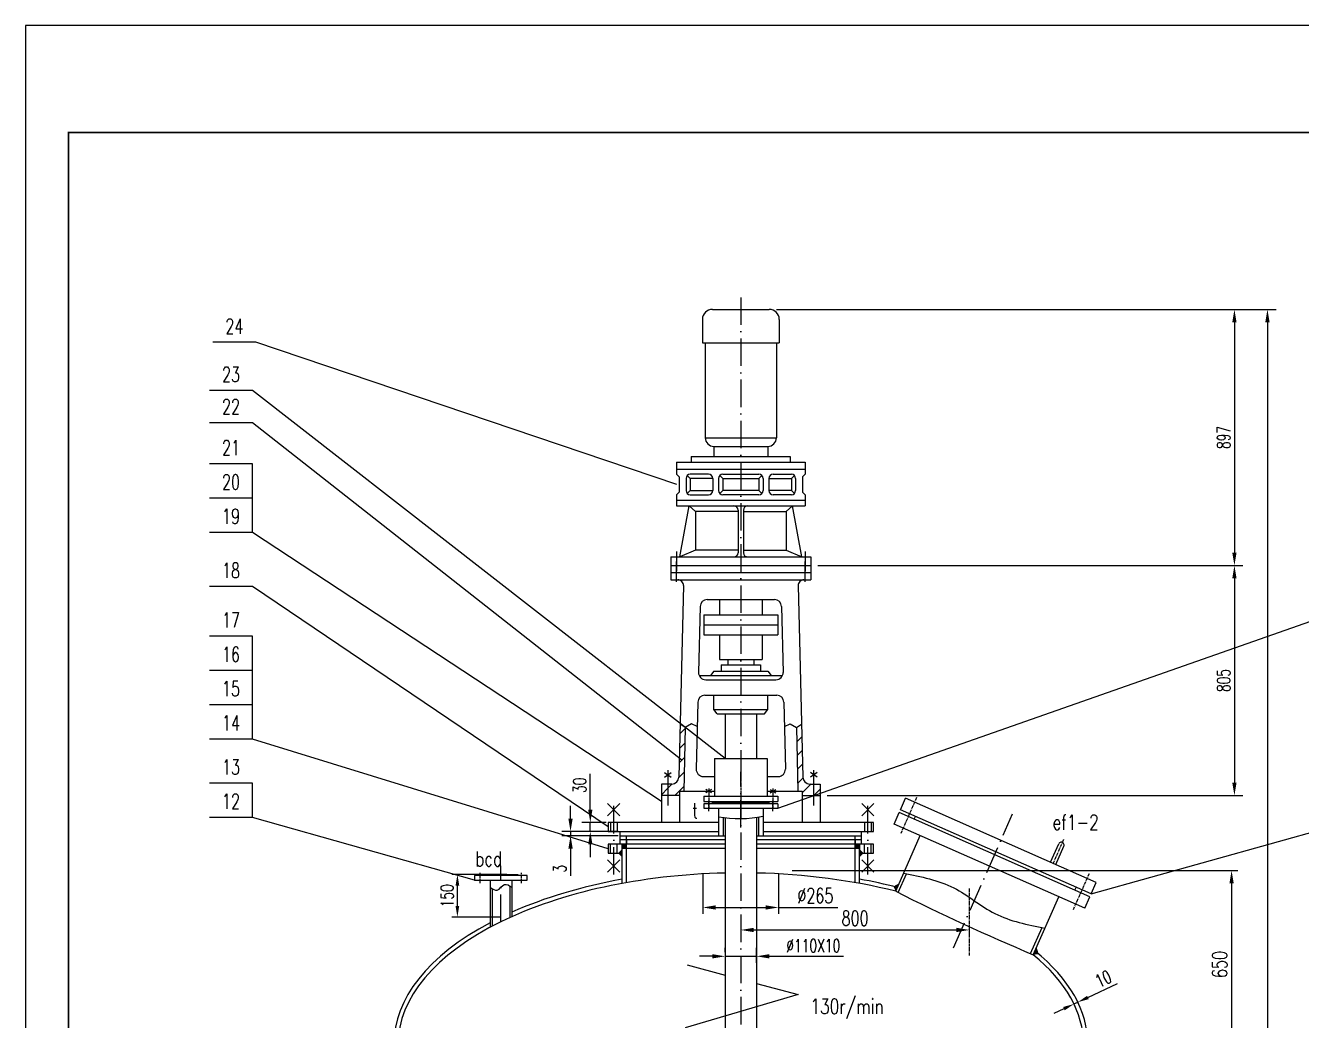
# Model space of a CAD drawing. Extents: x 14632 to 32728, y -7017 to 5619.
# Drawn here: x 14632 to 19099, y 2114 to 5598 of the extents above; entities that cross this region are included whole.
import ezdxf
from ezdxf.enums import TextEntityAlignment as Align

# ---------------------------------------------------------------- set-up
doc = ezdxf.new("R2010")
doc.units = 0
doc.header["$LTSCALE"] = 8
doc.linetypes.add('ACAD_ISO10W100', pattern=[18, 12, -3, 0, -3])
doc.linetypes.add('CENTER', pattern=[2, 1.25, -0.25, 0.25, -0.25])
for name, color, linetype in [('CEN', 2, 'CENTER'), ('HGJ', 1, 'Continuous'), ('HGJX', 2, 'CENTER'), ('hgjy', 7, 'Continuous'), ('K1', 4, 'Continuous'), ('RENK', 7, 'Continuous'), ('tank', 1, 'Continuous'), ('tankx', 2, 'ACAD_ISO10W100'), ('tanky', 7, 'Continuous')]:
    doc.layers.add(name, color=color, linetype=linetype)
doc.styles.add('hzfs', font='simplex.shx', dxfattribs={"width": 0.7, "bigfont": 'hzfs.shx'})
doc.styles.get("Standard").update_dxf_attribs({"font": 'txt', "width": 0.7, "bigfont": 'hztxt.shx'})
doc.dimstyles.new('PVCAD$0', dxfattribs={"dimscale": 15, "dimtxt": 3, "dimasz": 3, "dimexe": 2, "dimexo": 1, "dimgap": 1, "dimtad": 1, "dimdec": 0, "dimzin": 0, "dimdsep": 46, "dimtxsty": 'hzfs', "dimcen": 2.5, "dimclrd": 4, "dimclre": 4, "dimadec": 0, "dimazin": 0, "dimtfac": 1, "dimtmove": 0, "dimatfit": 0, "dimfxl": 0, "dimarcsym": 0})
doc.dimstyles.get("Standard").update_dxf_attribs({"dimtxt": 0.18, "dimasz": 0.18, "dimexe": 0.18, "dimexo": 0.0625, "dimgap": 0.09, "dimtad": 0, "dimtih": 1, "dimtoh": 1, "dimdec": 4, "dimzin": 0, "dimdsep": 46, "dimtxsty": 'Standard', "dimcen": 0.09, "dimadec": 0, "dimazin": 0, "dimtfac": 1, "dimtdec": 4, "dimtofl": 0, "dimtmove": 0, "dimatfit": 3, "dimfxl": 0, "dimtolj": 1, "dimtzin": 0, "dimarcsym": 0})

# ---------------------------------------------------------------- blocks, each defined once
blk = doc.blocks.new('*D182')
at = {"color": 4, "lineweight": -2}
for p, q in [((17003.8, 2627), (17003.8, 2486.9)), ((17268.8, 2627), (17268.8, 2486.9)), ((17048.8, 2509.4), (17223.8, 2509.4)), ((17268.8, 2509.4), (17476.1, 2509.4))]:
    blk.add_line(p, q, dxfattribs=at)
at = {"color": 4}
for points in [[(17048.8, 2516.9), (17048.8, 2501.9), (17003.8, 2509.4)], [(17223.8, 2516.9), (17223.8, 2501.9), (17268.8, 2509.4)]]:
    blk.add_solid(points, dxfattribs=at)
at = {"layer": 'Defpoints', "color": 0}
for p in [(17003.8, 2627), (17268.8, 2627), (17268.8, 2509.4)]:
    blk.add_point(p, dxfattribs=at)
at = {"color": 0, "insert": (17397.3, 2550.7), "char_height": 52.5, "attachment_point": 5, "style": 'hzfs'}
blk.add_mtext('\\A1;%%C265', dxfattribs=at)
blk = doc.blocks.new('*D184')
at = {"color": 4, "lineweight": -2}
for p, q in [((17136.3, 2432.1), (17136.3, 2408.2)), ((17181.3, 2430.7), (17891.3, 2430.7)), ((17936.3, 2440.2), (17936.3, 2408.2))]:
    blk.add_line(p, q, dxfattribs=at)
at = {"color": 4}
for points in [[(17181.3, 2438.2), (17181.3, 2423.2), (17136.3, 2430.7)], [(17891.3, 2438.2), (17891.3, 2423.2), (17936.3, 2430.7)]]:
    blk.add_solid(points, dxfattribs=at)
at = {"layer": 'Defpoints', "color": 0}
for p in [(17136.3, 2432.1), (17936.3, 2440.2), (17936.3, 2430.7)]:
    blk.add_point(p, dxfattribs=at)
at = {"color": 0, "insert": (17536.3, 2471.9), "char_height": 52.5, "attachment_point": 5, "style": 'hzfs'}
blk.add_mtext('\\A1;800', dxfattribs=at)
blk = doc.blocks.new('*D191')
at = {"color": 4, "lineweight": -2}
for p, q in [((16316.9, 2625.1), (16124.5, 2625.1)), ((16144, 2514.9), (16144, 2586.1)), ((16296.3, 2475.9), (16124.5, 2475.9))]:
    blk.add_line(p, q, dxfattribs=at)
at = {"color": 4}
for points in [[(16137.5, 2586.1), (16150.5, 2586.1), (16144, 2625.1)], [(16137.5, 2514.9), (16150.5, 2514.9), (16144, 2475.9)]]:
    blk.add_solid(points, dxfattribs=at)
at = {"layer": 'Defpoints', "color": 0}
for p in [(16144, 2625.1), (16316.9, 2625.1), (16296.3, 2475.9)]:
    blk.add_point(p, dxfattribs=at)
at = {"color": 7, "insert": (16108, 2550.5), "char_height": 45, "attachment_point": 5, "rotation": 90, "style": 'hzfs'}
blk.add_mtext('\\A1;150', dxfattribs=at)
blk = doc.blocks.new('*D200')
at = {"color": 4, "lineweight": -2}
for p, q in [((17081.3, 2353.4), (17081.3, 2368.4)), ((17191.3, 2315.9), (17191.3, 2368.4)), ((17036.3, 2338.4), (16991.3, 2338.4)), ((17081.3, 2338.4), (17191.3, 2338.4)), ((17236.3, 2338.4), (17495.8, 2338.4))]:
    blk.add_line(p, q, dxfattribs=at)
at = {"color": 4}
for points in [[(17036.3, 2345.9), (17036.3, 2330.9), (17081.3, 2338.4)], [(17236.3, 2345.9), (17236.3, 2330.9), (17191.3, 2338.4)]]:
    blk.add_solid(points, dxfattribs=at)
at = {"layer": 'Defpoints', "color": 0}
for p in [(17081.3, 2338.4), (17191.3, 2338.4), (17191.3, 2300.9)]:
    blk.add_point(p, dxfattribs=at)
at = {"color": 0, "insert": (17390.1, 2375.9), "char_height": 45, "attachment_point": 5, "style": 'hzfs'}
blk.add_mtext('%%C110X10', dxfattribs=at)
blk = doc.blocks.new('*D203')
at = {"color": 4, "lineweight": -2}
for p, q in [((17260.7, 4603.7), (18894.5, 4603.7)), ((18864.5, 4558.7), (18864.5, 3751.7)), ((17406.3, 3706.7), (18894.5, 3706.7))]:
    blk.add_line(p, q, dxfattribs=at)
at = {"color": 4}
for points in [[(18857, 4558.7), (18872, 4558.7), (18864.5, 4603.7)], [(18857, 3751.7), (18872, 3751.7), (18864.5, 3706.7)]]:
    blk.add_solid(points, dxfattribs=at)
at = {"layer": 'Defpoints', "color": 0}
for p in [(17245.7, 4603.7), (17391.3, 3706.7), (18864.5, 3706.7)]:
    blk.add_point(p, dxfattribs=at)
at = {"color": 0, "insert": (18827, 4155.2), "char_height": 45, "attachment_point": 5, "rotation": 90, "style": 'hzfs'}
blk.add_mtext('897', dxfattribs=at)
blk = doc.blocks.new('*D204')
at = {"color": 4, "lineweight": -2}
for p, q in [((17649.5, 3706.7), (18894.5, 3706.7)), ((18864.5, 3661.7), (18864.5, 2946.7)), ((17438.8, 2901.7), (18894.5, 2901.7))]:
    blk.add_line(p, q, dxfattribs=at)
at = {"color": 4}
for points in [[(18857, 3661.7), (18872, 3661.7), (18864.5, 3706.7)], [(18857, 2946.7), (18872, 2946.7), (18864.5, 2901.7)]]:
    blk.add_solid(points, dxfattribs=at)
at = {"layer": 'Defpoints', "color": 0}
for p in [(17634.5, 3706.7), (17423.8, 2901.7), (18864.5, 2901.7)]:
    blk.add_point(p, dxfattribs=at)
at = {"color": 0, "insert": (18827, 3304.2), "char_height": 45, "attachment_point": 5, "rotation": 90, "style": 'hzfs'}
blk.add_mtext('805', dxfattribs=at)
blk = doc.blocks.new('*D205')
at = {"color": 4, "lineweight": -2}
for p, q in [((18879.5, 4603.7), (19010.2, 4603.7)), ((18980.2, 4558.7), (18980.2, -1589.3)), ((17229.3, -1634.3), (19010.2, -1634.3))]:
    blk.add_line(p, q, dxfattribs=at)
at = {"color": 4}
for points in [[(18972.7, 4558.7), (18987.7, 4558.7), (18980.2, 4603.7)], [(18972.7, -1589.3), (18987.7, -1589.3), (18980.2, -1634.3)]]:
    blk.add_solid(points, dxfattribs=at)
at = {"layer": 'Defpoints', "color": 0}
for p in [(18864.5, 4603.7), (17214.3, -1634.3), (18980.2, -1634.3)]:
    blk.add_point(p, dxfattribs=at)
at = {"color": 0, "insert": (18930.9, 1484.7), "char_height": 45, "attachment_point": 5, "rotation": 90, "style": 'hzfs'}
blk.add_mtext('(6000)', dxfattribs=at)
blk = doc.blocks.new('*X110')
at = {"color": 0}
for p, q in [((7642.8, 5019.4), (7661.2, 5037.8)), ((7641.5, 4968.7), (7660, 4987.1)), ((7640.3, 4918), (7658.8, 4936.4)), ((7639.1, 4867.2), (7657.6, 4885.7)), ((7578.5, 4806.6), (7601, 4829.1)), ((7601, 4829.1), (7615.9, 4844)), ((7625.3, 4804), (7656.4, 4835))]:
    blk.add_line(p, q, dxfattribs=at)
blk = doc.blocks.new('*X111')
at = {"color": 0}
for p, q in [((8257.8, 5040.4), (8261.1, 5043.7)), ((8258.9, 4992.1), (8276.5, 5009.7)), ((8260.1, 4943.7), (8277.6, 4961.3)), ((8261.2, 4895.4), (8278.8, 4913)), ((8262.4, 4847), (8280.2, 4864.9)), ((8278, 4813.2), (8308.8, 4844)), ((8318.3, 4804), (8340.5, 4826.2))]:
    blk.add_line(p, q, dxfattribs=at)
blk = doc.blocks.new('212B-80-78')
at = {"layer": 'HGJ'}
for p, q in [((-91.7, 154), (-91.7, 22)), ((-91.7, 154), (91.7, 154)), ((91.7, 154), (91.7, 22)), ((-130, 22), (130, 22)), ((-130, 22), (-130, 4)), ((-130, 4), (130, 4)), ((-94, 4), (-94, 0)), ((-94, 0), (94, 0)), ((94, 4), (94, 0)), ((130, 22), (130, 4))]:
    blk.add_line(p, q, dxfattribs=at)
at = {"layer": 'HGJX'}
for p, q in [((0, 181), (0, -19.6)), ((-102.5, 46.1), (-122.5, 34.5)), ((-102.5, 34.5), (-122.5, 46.1)), ((-112.5, 49.7), (-112.5, -20.9)), ((102.5, 34.5), (122.5, 46.1)), ((102.5, 46.1), (122.5, 34.5)), ((112.5, 49.7), (112.5, -20.9))]:
    blk.add_line(p, q, dxfattribs=at)
blk = doc.blocks.new('*D223')
at = {"layer": 'Defpoints', "color": 0}
for p in [(16609.3, 2806.7), (16679.5, 2806.7), (16679.5, 2775.7)]:
    blk.add_point(p, dxfattribs=at)
at = {"layer": 'K1', "color": 4, "lineweight": -2}
for p, q in [((16609.3, 2851.7), (16609.3, 2977.7)), ((16664.5, 2806.7), (16579.3, 2806.7)), ((16664.5, 2775.7), (16579.3, 2775.7)), ((16609.3, 2775.7), (16609.3, 2806.7)), ((16609.3, 2730.7), (16609.3, 2685.7))]:
    blk.add_line(p, q, dxfattribs=at)
at = {"layer": 'K1', "color": 4}
for points in [[(16601.8, 2851.7), (16616.8, 2851.7), (16609.3, 2806.7)], [(16601.8, 2730.7), (16616.8, 2730.7), (16609.3, 2775.7)]]:
    blk.add_solid(points, dxfattribs=at)
at = {"layer": 'K1', "color": 0, "insert": (16571.8, 2937.2), "char_height": 45, "attachment_point": 5, "rotation": 90, "style": 'hzfs'}
blk.add_mtext('30', dxfattribs=at)
blk = doc.blocks.new('*D224')
at = {"layer": 'Defpoints', "color": 0}
for p in [(16722, 2775.7), (16540.1, 2760.7), (16722, 2760.7)]:
    blk.add_point(p, dxfattribs=at)
at = {"layer": 'K1', "color": 4, "lineweight": -2}
for p, q in [((16540.1, 2820.7), (16540.1, 2865.7)), ((16707, 2775.7), (16510.1, 2775.7)), ((16540.1, 2775.7), (16540.1, 2760.7)), ((16707, 2760.7), (16510.1, 2760.7)), ((16540.1, 2715.7), (16540.1, 2619.7))]:
    blk.add_line(p, q, dxfattribs=at)
at = {"layer": 'K1', "color": 4}
for points in [[(16532.6, 2820.7), (16547.6, 2820.7), (16540.1, 2775.7)], [(16532.6, 2715.7), (16547.6, 2715.7), (16540.1, 2760.7)]]:
    blk.add_solid(points, dxfattribs=at)
at = {"layer": 'K1', "color": 0, "insert": (16502.6, 2645.2), "char_height": 45, "attachment_point": 5, "rotation": 90, "style": 'hzfs'}
blk.add_mtext('3', dxfattribs=at)

msp = doc.modelspace()

# ---------------------------------------------------------------- linework, layer by layer
for p, q in [((23541.88523, 5597.50237), (14631.88523, 5597.50237)), ((14631.88523, 5597.50237), (14631.88523, -7017.49763)), ((23541.88523, 5597.50237), (14631.88523, 5597.50237)), ((14631.88523, 5597.50237), (14631.88523, -7017.49763))]:
    msp.add_line(p, q)
at = {"color": 1}
for p, q in [((17036.91229, 4603.71616), (17235.72998, 4603.71616)), ((17001.91229, 4568.71616), (17001.91229, 4486.95083)), ((17270.72998, 4568.71616), (17270.72998, 4486.95083)), ((17001.91229, 4486.95083), (17270.72998, 4486.95083)), ((17011.91229, 4486.95083), (17011.91229, 4153.71616)), ((17260.72998, 4486.95083), (17260.72998, 4153.71616)), ((17011.91229, 4153.71616), (17260.72998, 4153.71616)), ((17041.91229, 4123.71616), (17041.91229, 4088.71616)), ((17041.91229, 4123.71616), (17230.72998, 4123.71616)), ((17230.72998, 4123.71616), (17230.72998, 4088.71616)), ((16911.32114, 4068.71616), (17361.32114, 4068.71616)), ((16911.32114, 4068.71616), (16911.32114, 4026.76817)), ((16963.00392, 4088.71616), (17309.63835, 4088.71616)), ((16963.00392, 4088.71616), (16963.00392, 4068.71616)), ((17309.63835, 4088.71616), (17309.63835, 4068.71616)), ((17361.32114, 4068.71616), (17361.32114, 4026.76817)), ((16911.32114, 4043.71616), (17361.32114, 4043.71616)), ((16911.32114, 4026.76817), (16920.43964, 4017.10089)), ((16959.41658, 4011.76817), (16948.80998, 4022.37478)), ((17023.06503, 4026.76817), (16959.41658, 4026.76817)), ((17072.92667, 4011.76817), (17062.32007, 4022.37478)), ((17072.92667, 4026.76817), (17199.7156, 4026.76817)), ((17199.7156, 4011.76817), (17210.3222, 4022.37478)), ((17249.57724, 4026.76817), (17313.22569, 4026.76817)), ((17313.22569, 4011.76817), (17323.83229, 4022.37478)), ((17361.32114, 4026.76817), (17352.20263, 4017.10089)), ((16920.43964, 4017.10089), (16920.43964, 3964.09269)), ((16944.41658, 4011.76817), (16944.41658, 3969.4254)), ((16959.41658, 4011.76817), (16959.41658, 3969.4254)), ((17038.06503, 4011.76817), (16959.41658, 4011.76817)), ((17038.06503, 4011.76817), (17038.06503, 3969.4254)), ((17057.92667, 4011.76817), (17057.92667, 3969.4254)), ((17072.92667, 4011.76817), (17072.92667, 3969.4254)), ((17072.92667, 4011.76817), (17199.7156, 4011.76817)), ((17199.7156, 4011.76817), (17199.7156, 3969.4254)), ((17214.7156, 4011.76817), (17214.7156, 3969.4254)), ((17234.57724, 4011.76817), (17313.22569, 4011.76817)), ((17234.57724, 4011.76817), (17234.57724, 3969.4254)), ((17313.22569, 4011.76817), (17313.22569, 3969.4254)), ((17328.22569, 4011.76817), (17328.22569, 3969.4254)), ((17352.20263, 4017.10089), (17352.20263, 3964.09269)), ((16911.32114, 3954.4254), (16920.43964, 3964.09269)), ((16911.32114, 3954.4254), (16911.32114, 3915.71616)), ((16911.32114, 3935.71616), (17361.32114, 3935.71616)), ((16959.41658, 3969.4254), (16948.80998, 3958.8188)), ((16959.41658, 3969.4254), (17038.06503, 3969.4254)), ((16959.41658, 3954.4254), (17023.06503, 3954.4254)), ((17072.92667, 3969.4254), (17062.32007, 3958.8188)), ((17199.7156, 3969.4254), (17072.92667, 3969.4254)), ((17199.7156, 3954.4254), (17072.92667, 3954.4254)), ((17199.7156, 3969.4254), (17210.3222, 3958.8188)), ((17313.22569, 3969.4254), (17234.57724, 3969.4254)), ((17313.22569, 3954.4254), (17249.57724, 3954.4254)), ((17313.22569, 3969.4254), (17323.83229, 3958.8188)), ((17361.32114, 3954.4254), (17352.20263, 3964.09269)), ((17361.32114, 3954.4254), (17361.32114, 3915.71616)), ((16911.32114, 3915.71616), (17361.32114, 3915.71616)), ((16922.2973, 3736.71616), (16955.40284, 3915.71616)), ((16977.37252, 3895.71616), (16955.40284, 3915.71616)), ((16977.37252, 3895.71616), (16977.37252, 3760.71616)), ((17127.32114, 3895.71616), (16977.37252, 3895.71616)), ((17127.32114, 3900.71616), (17127.32114, 3751.71616)), ((17145.32114, 3900.71616), (17145.32114, 3751.71616)), ((17145.32114, 3895.71616), (17295.26975, 3895.71616)), ((17295.26975, 3895.71616), (17317.23943, 3915.71616)), ((17295.26975, 3895.71616), (17295.26975, 3760.71616)), ((17350.34497, 3736.71616), (17317.23943, 3915.71616)), ((16977.37252, 3760.71616), (16922.2973, 3736.71616)), ((17127.32114, 3760.71616), (16977.37252, 3760.71616)), ((17145.32114, 3760.71616), (17295.26975, 3760.71616)), ((17295.26975, 3760.71616), (17350.34497, 3736.71616)), ((16891.32114, 3736.71616), (17381.32114, 3736.71616)), ((16891.32114, 3736.71616), (16891.32114, 3706.71616)), ((17381.32114, 3736.71616), (17381.32114, 3706.71616)), ((16891.32114, 3706.71616), (17381.32114, 3706.71616)), ((16891.32114, 3706.71616), (16891.32114, 3656.71616)), ((16891.32114, 3706.71616), (17381.32114, 3706.71616)), ((16891.32114, 3681.71616), (17381.32114, 3681.71616)), ((17054.32114, 3706.71616), (17218.32114, 3706.71616)), ((17381.32114, 3706.71616), (17381.32114, 3656.71616)), ((16891.32114, 3656.71616), (17381.32114, 3656.71616)), ((17018.75515, 3587.50972), (17253.88712, 3587.50972)), ((17061.32114, 3587.50972), (17061.32114, 3534.36617)), ((17211.32114, 3587.50972), (17211.32114, 3534.36617)), ((17006.32114, 3534.36617), (17266.32114, 3534.36617)), ((17006.32114, 3534.36617), (17006.32114, 3464.36617)), ((17266.32114, 3534.36617), (17266.32114, 3464.36617)), ((17006.32114, 3499.36617), (17266.32114, 3499.36617)), ((17006.32114, 3464.36617), (17266.32114, 3464.36617)), ((17061.32114, 3464.36617), (17061.32114, 3377.27694)), ((17211.32114, 3464.36617), (17211.32114, 3377.27694)), ((17061.32114, 3377.27694), (17211.32114, 3377.27694)), ((17067.78053, 3358.71616), (17204.86174, 3358.71616)), ((17067.78053, 3358.71616), (17067.78053, 3336.71616)), ((17090.82114, 3377.27694), (17090.82114, 3358.71616)), ((17181.82114, 3377.27694), (17181.82114, 3358.71616)), ((17204.86174, 3358.71616), (17204.86174, 3336.71616)), ((16990.33329, 3321.71616), (17282.30898, 3321.71616)), ((17013.24617, 3306.71616), (17259.3961, 3306.71616)), ((17041.87191, 3336.71616), (17030.15705, 3321.71616)), ((17041.87191, 3336.71616), (17230.77036, 3336.71616)), ((17230.77036, 3336.71616), (17242.48522, 3321.71616)), ((17010.75409, 3252.31312), (17261.88818, 3252.31312)), ((17041.99479, 3202.71616), (17041.99479, 3252.31312)), ((17230.64748, 3202.71616), (17230.64748, 3252.31312)), ((17041.99479, 3202.71616), (17230.64748, 3202.71616)), ((17053.99479, 3187.71616), (17041.99479, 3202.71616)), ((17053.99479, 3187.71616), (17218.64748, 3187.71616)), ((17218.64748, 3187.71616), (17230.64748, 3202.71616)), ((17005.15977, 2967.94442), (17044.66826, 2967.94442)), ((17227.97401, 2967.94442), (17267.4825, 2967.94442)), ((16894.50237, 2941.71616), (16858.82114, 2941.71616)), ((16858.82114, 2941.71616), (16858.82114, 2806.7132)), ((16921.32114, 2916.71616), (17044.66826, 2916.71616)), ((16921.32114, 2916.71616), (16921.32114, 2806.7132)), ((17227.97401, 2916.71616), (17351.32114, 2916.71616)), ((17351.32114, 2916.71616), (17351.32114, 2901.71616)), ((17351.32114, 2916.71616), (17351.32114, 2806.7132)), ((17378.1399, 2941.71616), (17413.82114, 2941.71616)), ((17413.82114, 2941.71616), (17413.82114, 2820.3899)), ((17413.82114, 2941.71616), (17413.82114, 2806.7132)), ((16921.32114, 2901.71616), (16858.82114, 2901.71616)), ((17351.32114, 2901.71616), (17413.82114, 2901.71616))]:
    msp.add_line(p, q, dxfattribs=at)
at = {"color": 2}
for p, q in [((16911.32114, 3756.28077), (16911.32114, 3686.87275)), ((17361.32114, 3756.28077), (17361.32114, 3686.87275)), ((16911.32114, 3649.35894), (16911.32114, 3720.90836)), ((17361.32114, 3649.35894), (17361.32114, 3720.90836)), ((16881.32114, 2989.68988), (16881.32114, 2866.71921)), ((17391.32114, 2989.68988), (17391.32114, 2866.71921))]:
    msp.add_line(p, q, dxfattribs=at)
at = {"color": 1, "linetype": 'Continuous'}
for p, q in [((16935.49084, 3636.2389), (16919.49526, 2966.11959)), ((17337.15143, 3636.2389), (17353.14702, 2966.11959)), ((16993.76227, 3563.10629), (16988.25329, 3332.31274)), ((17278.88, 3563.10629), (17284.38899, 3332.31274)), ((16985.76121, 3227.90969), (16980.16689, 2993.54099)), ((17286.88106, 3227.90969), (17292.47538, 2993.54099)), ((16941.64547, 3139.77398), (16936.32114, 2916.71616)), ((17330.9968, 3139.77398), (17336.32114, 2916.71616))]:
    msp.add_line(p, q, dxfattribs=at)
at = {"color": 7}
for p, q in [((16941.19426, 3139.5035), (16923.91582, 3151.31473)), ((16963.07589, 3152.62042), (16941.19426, 3139.5035)), ((16983.72953, 3142.7944), (16963.07589, 3152.62042)), ((17288.91274, 3142.7944), (17309.56638, 3152.62042)), ((17309.56638, 3152.62042), (17331.44801, 3139.5035)), ((17331.44801, 3139.5035), (17348.72645, 3151.31473))]:
    msp.add_line(p, q, dxfattribs=at)
at = {"color": 4}
for p, q in [((17316.32114, 2638.92679), (18876.99643, 2638.92679)), ((17481.32114, 2638.92679), (18876.99643, 2638.92679)), ((18854.49643, 2593.92679), (18854.49643, 2548.92679)), ((18854.49643, 2593.92679), (18854.49643, 2025.7132)), ((18351.43472, 2194.32169), (18454.86039, 2242.77822)), ((18305.23595, 2166.39496), (18294.54948, 2189.20417)), ((18318.53205, 2172.62439), (18307.84558, 2195.4336)), ((18267.50647, 2155), (18232.19039, 2138.45387)), ((18302.82255, 2171.54613), (18316.11864, 2177.77556))]:
    msp.add_line(p, q, dxfattribs=at)
at = {"color": 4, "linetype": 'ByBlock'}
for p, q in [((16948.81221, 2308.09047), (17081.32114, 2272.77676)), ((17191.32114, 2243.46169), (17337.29873, 2204.55857)), ((17337.29873, 2204.55857), (16941.04249, 2088.08517))]:
    msp.add_line(p, q, dxfattribs=at)
at = {"color": 1}
for centre, radius, start, end in [((17036.91229, 4568.71616), 35, 90, 180), ((17235.72998, 4568.71616), 35, 0, 90), ((17041.91229, 4153.71616), 30, 180, 270), ((17230.72998, 4153.71616), 30, 270, 0), ((16959.41658, 4011.76817), 15, 90, 180), ((17023.06503, 4011.76817), 15, 0, 90), ((17072.92667, 4011.76817), 15, 90, 180), ((17199.7156, 4011.76817), 15, 0, 90), ((17249.57724, 4011.76817), 15, 90, 180), ((17313.22569, 4011.76817), 15, 0, 90), ((16959.41658, 3969.4254), 15, 180, 270), ((17023.06503, 3969.4254), 15, 270, 0), ((17072.92667, 3969.4254), 15, 180, 270), ((17199.7156, 3969.4254), 15, 270, 0), ((17249.57724, 3969.4254), 15, 180, 270), ((17313.22569, 3969.4254), 15, 270, 0), ((17112.32114, 3900.71616), 15, 0, 90), ((17160.32114, 3900.71616), 15, 90, 180), ((17112.32114, 3751.71616), 15, 270, 0), ((17160.32114, 3751.71616), 15, 180, 270), ((16915.49653, 3636.71616), 20, 358.63262374, 90), ((17357.14574, 3636.71616), 20, 90, 181.36737626), ((17018.75515, 3562.50972), 25, 90, 178.63262374), ((17253.88712, 3562.50972), 25, 1.36737626, 90), ((17013.24617, 3331.71616), 25, 178.63262374, 270), ((17259.3961, 3331.71616), 25, 270, 1.36737626), ((17010.75409, 3227.31312), 25, 90, 178.63262374), ((17261.88818, 3227.31312), 25, 1.36737626, 90), ((17005.15977, 2992.94442), 25, 178.63262374, 270), ((17267.4825, 2992.94442), 25, 270, 1.36737626), ((16894.50237, 2966.71616), 25, 270, 358.63262374), ((17378.1399, 2966.71616), 25, 181.36737626, 270)]:
    msp.add_arc(centre, radius, start, end, dxfattribs=at)
msp.add_arc((17132.5749, 3252.07769), 431.31231, 260.0866994, 280.92530394)
at = {"color": 4}
for points in [[(18846.99643, 2593.92679), (18861.99643, 2593.92679), (18854.49643, 2638.92679)], [(18846.99643, 2593.92679), (18861.99643, 2593.92679), (18854.49643, 2638.92679)], [(18348.67704, 2200.2077), (18354.19241, 2188.43568), (18316.11864, 2177.77556)], [(18264.74878, 2160.88601), (18270.26416, 2149.11398), (18302.82255, 2171.54613)]]:
    msp.add_solid(points, dxfattribs=at)
for points in [[(17678.59652, 2565.95553), (17670.55535, 2583.07251), (17690.93706, 2593.91016)], [(18159.90406, 2343.87371), (18179.52799, 2345.98391), (18171.7221, 2370.64476)]]:
    msp.add_solid(points)
at = {"layer": 'CEN'}
msp.add_line((17936.32114, 2575.64325), (17936.32114, 2339.8761), dxfattribs=at)
at = {"layer": 'HGJ'}
for p, q in [((17006.32114, 2872.74114), (17006.32114, 2856.74114)), ((17266.32114, 2872.74114), (17006.32114, 2872.74114)), ((17037.32114, 2876.74114), (17235.32114, 2876.74114)), ((17037.32114, 2872.74114), (17037.32114, 2876.74114)), ((17235.32114, 2872.74114), (17235.32114, 2876.74114)), ((17266.32114, 2872.74114), (17266.32114, 2856.74114)), ((17006.32114, 2856.74114), (17266.32114, 2856.74114)), ((16203.82114, 2621.05829), (16203.82114, 2605.05829)), ((16388.82114, 2621.05829), (16203.82114, 2621.05829)), ((16203.82114, 2605.05829), (16388.82114, 2605.05829)), ((16237.32114, 2625.05829), (16355.32114, 2625.05829)), ((16237.32114, 2621.05829), (16237.32114, 2625.05829)), ((16355.32114, 2625.05829), (16355.32114, 2621.05829)), ((16388.82114, 2605.05829), (16388.82114, 2621.05829)), ((16265.32114, 2575.34149), (16265.32114, 2443.43557)), ((16327.32114, 2584.77509), (16327.32114, 2473.86075))]:
    msp.add_line(p, q, dxfattribs=at)
at = {"layer": 'HGJX'}
for p, q in [((17023.82114, 2846.74114), (17023.82114, 2882.74114)), ((17248.82114, 2846.74114), (17248.82114, 2882.74114)), ((16223.82114, 2595.05829), (16223.82114, 2631.05829)), ((16368.82114, 2595.05829), (16368.82114, 2631.05829))]:
    msp.add_line(p, q, dxfattribs=at)
at = {"layer": 'hgjy'}
msp.add_spline([(16258.32114, 2580.05829), (16283.65447, 2570.05829), (16308.9878, 2590.05829), (16334.32114, 2580.05829)], degree=3, dxfattribs=at)
at = {"layer": 'K1', "const_width": 6}
msp.add_lwpolyline([(14781.88523, -6867.49763), (14781.88523, 5222.50237), (23391.88523, 5222.50237), (23391.88523, -6867.49763)], close=True, dxfattribs=at)
msp.add_lwpolyline([(14781.88523, -6867.49763), (14781.88523, 5222.50237), (23391.88523, 5222.50237), (23391.88523, -6867.49763)], close=True, dxfattribs=at)
at = {"layer": 'RENK', "color": 1, "linetype": 'Continuous'}
for p, q in [((17695.42989, 2851.70512), (17713.19923, 2891.95746)), ((18381.02206, 2597.14792), (17713.19923, 2891.95746)), ((17673.21821, 2801.38971), (17690.98755, 2841.64204)), ((18358.81039, 2546.8325), (17690.98755, 2841.64204)), ((18363.25272, 2556.89558), (17695.42989, 2851.70512)), ((17743.59004, 2818.42074), (17747.62853, 2827.569)), ((18341.04104, 2506.58017), (17673.21821, 2801.38971)), ((17678.59652, 2565.95553), (17764.70079, 2761.00484)), ((18220.92755, 2667.82144), (18249.19696, 2731.85924)), ((18239.22407, 2659.74447), (18267.49347, 2723.78227)), ((17687.54626, 2561.46733), (17716.60858, 2627.30131)), ((18363.25272, 2556.89558), (18381.02206, 2597.14792)), ((18159.90406, 2343.87371), (18249.55846, 2546.96503)), ((18306.2079, 2570.0538), (18310.24639, 2579.20206)), ((18341.04104, 2506.58017), (18358.81039, 2546.8325)), ((18150.7558, 2347.91219), (18190.97724, 2439.02458))]:
    msp.add_line(p, q, dxfattribs=at)
at = {"layer": 'RENK', "color": 2, "linetype": 'CENTER'}
for p, q in [((17697.25496, 2769.17327), (17753.69272, 2897.01997)), ((18230.07581, 2663.78295), (18267.49269, 2748.54225)), ((18301.03998, 2502.63313), (18357.47775, 2630.47984))]:
    msp.add_line(p, q, dxfattribs=at)
at = {"layer": 'RENK', "color": 1, "linetype": 'Continuous'}
for centre, radius, start, end in [((18258.34522, 2727.82076), 10, 336.181, 156.181), ((21266.60756, 9709.48515), 7993.98765, 243.330799414, 247.13071856)]:
    msp.add_arc(centre, radius, start, end, dxfattribs=at)
at = {"layer": 'RENK', "color": 7, "linetype": 'Continuous'}
msp.add_spline([(17706.49576, 2629.1548), (17881.81587, 2578.11429), (18025.76996, 2488.2116), (18201.09007, 2437.17109)], degree=3, dxfattribs=at)
at = {"layer": 'tank'}
for p, q in [((17081.32114, 3187.71616), (17081.32114, 3030.74114)), ((17191.32114, 3187.71616), (17191.32114, 3030.74114)), ((17058.32114, 2856.74114), (17058.32114, 2760.7132)), ((17074.79398, 2824.65322), (17074.79398, 2760.7132)), ((17081.32114, 2823.8215), (17081.32114, 2011.7132)), ((17191.32114, 2824.78483), (17191.32114, 2011.7132)), ((17197.84829, 2825.73312), (17197.84829, 2760.7132)), ((17214.32114, 2856.74114), (17214.32114, 2760.7132)), ((16721.32114, 2806.7132), (16671.32114, 2806.7132)), ((16671.32114, 2806.7132), (16671.32114, 2775.7132)), ((16671.32114, 2775.7132), (17058.32114, 2775.7132)), ((16679.82114, 2806.7132), (16679.82114, 2775.7132)), ((16702.82114, 2806.7132), (16702.82114, 2775.7132)), ((16713.82114, 2730.7132), (16713.82114, 2775.7132)), ((17058.32114, 2806.7132), (16721.32114, 2806.7132)), ((17601.32114, 2806.7132), (17214.32114, 2806.7132)), ((17214.32114, 2775.7132), (17601.32114, 2775.7132)), ((17558.82114, 2730.7132), (17558.82114, 2775.7132)), ((17569.82114, 2806.7132), (17569.82114, 2775.7132)), ((17592.82114, 2806.7132), (17592.82114, 2775.7132)), ((17601.32114, 2775.7132), (17601.32114, 2806.7132)), ((17081.32114, 2730.7132), (16671.32114, 2730.7132)), ((16671.32114, 2730.7132), (16671.32114, 2699.7132)), ((16679.82114, 2699.7132), (16679.82114, 2730.7132)), ((16702.82114, 2699.7132), (16702.82114, 2730.7132)), ((16713.82114, 2760.7132), (17081.32114, 2760.7132)), ((17081.32114, 2745.7132), (16713.82114, 2745.7132)), ((16721.32114, 2699.7132), (16721.32114, 2730.7132)), ((16736.32114, 2596.39863), (16736.32114, 2760.7132)), ((16736.32114, 2745.7132), (16736.32114, 2730.7132)), ((17191.32114, 2760.7132), (17558.82114, 2760.7132)), ((17558.82114, 2745.7132), (17191.32114, 2745.7132)), ((17601.32114, 2730.7132), (17191.32114, 2730.7132)), ((17536.32114, 2596.39863), (17536.32114, 2760.7132)), ((17536.32114, 2745.7132), (17536.32114, 2730.7132)), ((17551.32114, 2730.7132), (17551.32114, 2699.7132)), ((17569.82114, 2699.7132), (17569.82114, 2730.7132)), ((17592.82114, 2699.7132), (17592.82114, 2730.7132)), ((17601.32114, 2699.7132), (17601.32114, 2730.7132)), ((16671.32114, 2699.7132), (16721.32114, 2699.7132)), ((17081.32114, 2715.7132), (16721.32114, 2715.7132)), ((16721.32114, 2593.69078), (16721.32114, 2715.7132)), ((17551.32114, 2715.7132), (17191.32114, 2715.7132)), ((17551.32114, 2593.69078), (17551.32114, 2715.7132)), ((17551.32114, 2699.7132), (17601.32114, 2699.7132)), ((16258.32114, 2605.05829), (16258.32114, 2439.71076)), ((16334.32114, 2605.05829), (16334.32114, 2477.03035))]:
    msp.add_line(p, q, dxfattribs=at)
for major_axis, ratio, start_param, end_param in [((-1200, 0), 0.5, 4.7582383759, 5.487786477), ((-1215, 0), 0.5061728395, 5.0609692284, 5.433317301), ((-1200, 0), 0.5, 4.2434992142, 4.6665395849), ((-1215, 0), 0.5061728395, 4.2442213643, 4.3638087324), ((-1200, 0), 0.5, 5.487786477, 6.2831853072), ((-1215, 0), 0.5061728395, 5.519993973, 6.2831853072), ((-1200, 0), 0.5, 3.1415926536, 3.6907095677), ((-1215, 0), 0.5061728395, 3.1415926536, 3.7014373893)]:
    msp.add_ellipse((17136.32114, 2030.7132), major_axis=major_axis, ratio=ratio, start_param=start_param, end_param=end_param, dxfattribs=at)
at = {"layer": 'tankx'}
for p, q in [((17136.32114, 4645.75785), (17136.32114, -1682.03687)), ((17136.32114, 2788.88176), (17136.32114, 2984.74114)), ((16712.53434, 2872.92641), (16670.10793, 2830.5)), ((16712.53434, 2830.5), (16670.10793, 2872.92641)), ((16691.32114, 2624.7132), (16691.32114, 2882.06381)), ((17602.53434, 2872.92641), (17560.10793, 2830.5)), ((17602.53434, 2830.5), (17560.10793, 2872.92641)), ((17581.32114, 2624.7132), (17581.32114, 2878.49443)), ((17880.71645, 2367.62512), (18087.78934, 2836.70085)), ((16296.32114, 2459.19891), (16296.32114, 2655.05829)), ((16712.53434, 2675.92641), (16670.10793, 2633.5)), ((16712.53434, 2633.5), (16670.10793, 2675.92641)), ((17602.53434, 2675.92641), (17560.10793, 2633.5)), ((17602.53434, 2633.5), (17560.10793, 2675.92641))]:
    msp.add_line(p, q, dxfattribs=at)
at = {"layer": 'tanky'}
for p, q in [((15438.03367, 4488.298), (15288.03367, 4488.298)), ((16911.91229, 3990.59679), (15438.03367, 4488.298)), ((15426.26716, 4319.36847), (15276.26716, 4319.36847)), ((17081.32114, 3030.74114), (15426.26716, 4319.36847)), ((15426.26716, 4206.56759), (15276.26716, 4206.56759)), ((16929.90219, 3024.95423), (15426.26716, 4206.56759)), ((15426.26716, 4062.67094), (15276.26716, 4062.67094)), ((15426.26716, 3822.67094), (15426.26716, 4062.67094)), ((15426.26716, 3942.67094), (15276.26716, 3942.67094)), ((15426.26716, 3822.67094), (15276.26716, 3822.67094)), ((16858.82114, 2880.25819), (15426.26716, 3822.67094)), ((15426.26716, 3633.05111), (15276.26716, 3633.05111)), ((16671.32114, 2791.2132), (15426.26716, 3633.05111)), ((17266.32114, 2856.74114), (19232.8753, 3547.04869)), ((15426.26716, 3459.22182), (15276.26716, 3459.22182)), ((15426.26716, 3099.22182), (15426.26716, 3459.22182)), ((15426.26716, 3339.22182), (15276.26716, 3339.22182)), ((15426.26716, 3219.22182), (15276.26716, 3219.22182)), ((15426.26716, 3099.22182), (15276.26716, 3099.22182)), ((16671.32114, 2715.2132), (15426.26716, 3099.22182)), ((15426.26716, 2944.81643), (15276.26716, 2944.81643)), ((15426.26716, 2824.81643), (15426.26716, 2944.81643)), ((15426.26716, 2824.81643), (15276.26716, 2824.81643)), ((16203.82114, 2605.05829), (15426.26716, 2824.81643)), ((18363.25272, 2556.89558), (19232.8753, 2799.87468))]:
    msp.add_line(p, q, dxfattribs=at)
for points in [[(16736.32114, 2730.7132), (16721.32114, 2730.7132), (16721.32114, 2715.7132)], [(16736.32114, 2730.7132), (16736.32114, 2715.7132), (16721.32114, 2715.7132)], [(17536.32114, 2730.7132), (17536.32114, 2715.7132), (17551.32114, 2715.7132)], [(17536.32114, 2730.7132), (17551.32114, 2730.7132), (17551.32114, 2715.7132)], [(16706.32114, 2699.7132), (16721.32114, 2684.7132), (16721.32114, 2714.7132)], [(17566.32114, 2699.7132), (17551.32114, 2684.7132), (17551.32114, 2714.7132)]]:
    msp.add_solid(points, dxfattribs=at)

# ---------------------------------------------------------------- block references
at = {"color": 7}
for name, p in [('*X110', (9280.34255, -1902.24429)), ('*X111', (9073.28426, -1902.24429))]:
    msp.add_blockref(name, p, dxfattribs=at)
msp.add_blockref('212B-80-78', (17136.32114, 2876.74114))

# ---------------------------------------------------------------- texts
msp.add_text('x', height=35, rotation=90, dxfattribs=at).set_placement((16892.38795, 2960.99545))
at = {"color": 7, "text_generation_flag": 2}
msp.add_text('x', height=35, rotation=270, dxfattribs=at).set_placement((17380.25432, 2960.99545))
at = {"color": 0, "style": 'hzfs', "width": 0.75}
msp.add_text('130r/min', height=52.5, dxfattribs=at).set_placement((17379.8605, 2136.93404))
at = {"insert": (18813.24643, 2309.82), "char_height": 52.5, "attachment_point": 5, "rotation": 90, "style": 'hzfs'}
msp.add_mtext('650', dxfattribs=at)
at = {"color": 7, "insert": (18405.53224, 2259.42248), "char_height": 45, "attachment_point": 5, "rotation": 25, "style": 'hzfs'}
msp.add_mtext('10', dxfattribs=at)
at = {"layer": 'hgjy', "style": 'hzfs', "width": 0.75}
for s, p in [('t', (16975.64916, 2848.8693)), ('ef1-2', (18308.53725, 2807.80865)), ('bcd', (16253.58502, 2679.56361))]:
    msp.add_text(s, height=52.5, dxfattribs=at).set_placement(p, align=Align.MIDDLE)
at = {"layer": 'tanky', "style": 'hzfs', "width": 0.7}
for s, p in [('24', (15363.03367, 4518.298)), ('23', (15351.26716, 4349.36847)), ('22', (15351.26716, 4236.56759)), ('21', (15351.26716, 4092.67094)), ('20', (15351.26716, 3972.67094)), ('19', (15351.26716, 3852.67094)), ('18', (15351.26716, 3663.05111)), ('17', (15351.26716, 3489.22182)), ('16', (15351.26716, 3369.22182)), ('15', (15351.26716, 3249.22182)), ('14', (15351.26716, 3129.22182)), ('13', (15351.26716, 2974.81643)), ('12', (15351.26716, 2854.81643))]:
    msp.add_text(s, height=52.5, dxfattribs=at).set_placement(p, align=Align.CENTER)

# ---------------------------------------------------------------- dimensions: what is measured, and where the dimension line sits
dim = msp.add_linear_dim(base=(18980.20572, -1634.2868), p1=(18864.49643, 4603.71616), p2=(17214.32114, -1634.2868), angle=90, text='(6000)', dimstyle='PVCAD$0')
dim.commit()
dim.dimension.update_dxf_attribs({"geometry": '*D205', "text_midpoint": (18930.92, 1484.71468)})
for base, p1, p2, picture, middle in [((18864.49643, 3706.71616), (17245.72998, 4603.71616), (17391.32114, 3706.71616), '*D203', (18826.99643, 4155.21616)), ((18864.49643, 2901.71616), (17634.45058, 3706.71616), (17423.82114, 2901.71616), '*D204', (18826.99643, 3304.21616))]:
    dim = msp.add_linear_dim(base=base, p1=p1, p2=p2, angle=90, dimstyle='PVCAD$0')
    dim.commit()
    dim.dimension.update_dxf_attribs({"geometry": picture, "text_midpoint": middle})
dim = msp.add_linear_dim(base=(16144.01756, 2625.05829), p1=(16296.32114, 2475.87908), p2=(16316.90385, 2625.05829), angle=90, text='150', dimstyle='Standard', override={"dimtxt": 45, "dimasz": 39, "dimexe": 19.5, "dimexo": 0, "dimgap": 13.5, "dimtad": 1, "dimtih": 0, "dimtoh": 0, "dimzin": 8, "dimtxsty": 'hzfs', "dimcen": 0, "dimclrd": 4, "dimclre": 4, "dimclrt": 7, "dimtfac": 0.7, "dimtofl": 1, "dimatfit": 2})
dim.commit()
dim.dimension.update_dxf_attribs({"geometry": '*D191', "text_midpoint": (16108.01756, 2550.46868)})
dim = msp.add_linear_dim(base=(17268.82114, 2509.44771), p1=(17003.82114, 2627.04443), p2=(17268.82114, 2627.04443), text='%%C265', dimstyle='Standard', override={"dimtxt": 52.5, "dimasz": 45, "dimexe": 22.5, "dimexo": 0, "dimgap": 15, "dimtad": 1, "dimtih": 0, "dimtoh": 0, "dimzin": 8, "dimtxsty": 'hzfs', "dimcen": 0, "dimclrd": 4, "dimclre": 4, "dimtfac": 0.8, "dimtofl": 1, "dimatfit": 2})
dim.commit()
dim.dimension.update_dxf_attribs({"geometry": '*D182', "text_midpoint": (17397.25864, 2509.44771), "dimtype": 160})
dim = msp.add_linear_dim(base=(17936.32114, 2430.67669), p1=(17136.32114, 2432.09332), p2=(17936.32114, 2440.18409), dimstyle='Standard', override={"dimtxt": 52.5, "dimasz": 45, "dimexe": 22.5, "dimexo": 0, "dimgap": 15, "dimtad": 1, "dimtih": 0, "dimtoh": 0, "dimzin": 8, "dimtxsty": 'hzfs', "dimcen": 0, "dimclrd": 4, "dimclre": 4, "dimtfac": 0.8, "dimtofl": 1, "dimatfit": 2})
dim.commit()
dim.dimension.update_dxf_attribs({"geometry": '*D184', "text_midpoint": (17536.32114, 2430.67669), "dimtype": 160})
dim = msp.add_linear_dim(base=(17191.32114, 2338.40995), p1=(17081.32114, 2338.40995), p2=(17191.32114, 2300.90995), text='%%C110X10', dimstyle='PVCAD$0')
dim.commit()
dim.dimension.update_dxf_attribs({"geometry": '*D200', "text_midpoint": (17390.07114, 2338.40995), "dimtype": 160})
at = {"layer": 'K1'}
for base, p1, p2, text, picture, middle in [((16609.31353, 2806.7132), (16679.52843, 2775.7132), (16679.52843, 2806.7132), '30', '*D223', (16571.81353, 2937.2132)), ((16540.09601, 2760.7132), (16722.02843, 2775.7132), (16722.02843, 2760.7132), '3', '*D224', (16502.59601, 2645.2132))]:
    dim = msp.add_linear_dim(base=base, p1=p1, p2=p2, angle=90, text=text, dimstyle='PVCAD$0', dxfattribs=at)
    dim.commit()
    dim.dimension.update_dxf_attribs({"geometry": picture, "text_midpoint": middle})

doc.saveas('drawing.dxf')
